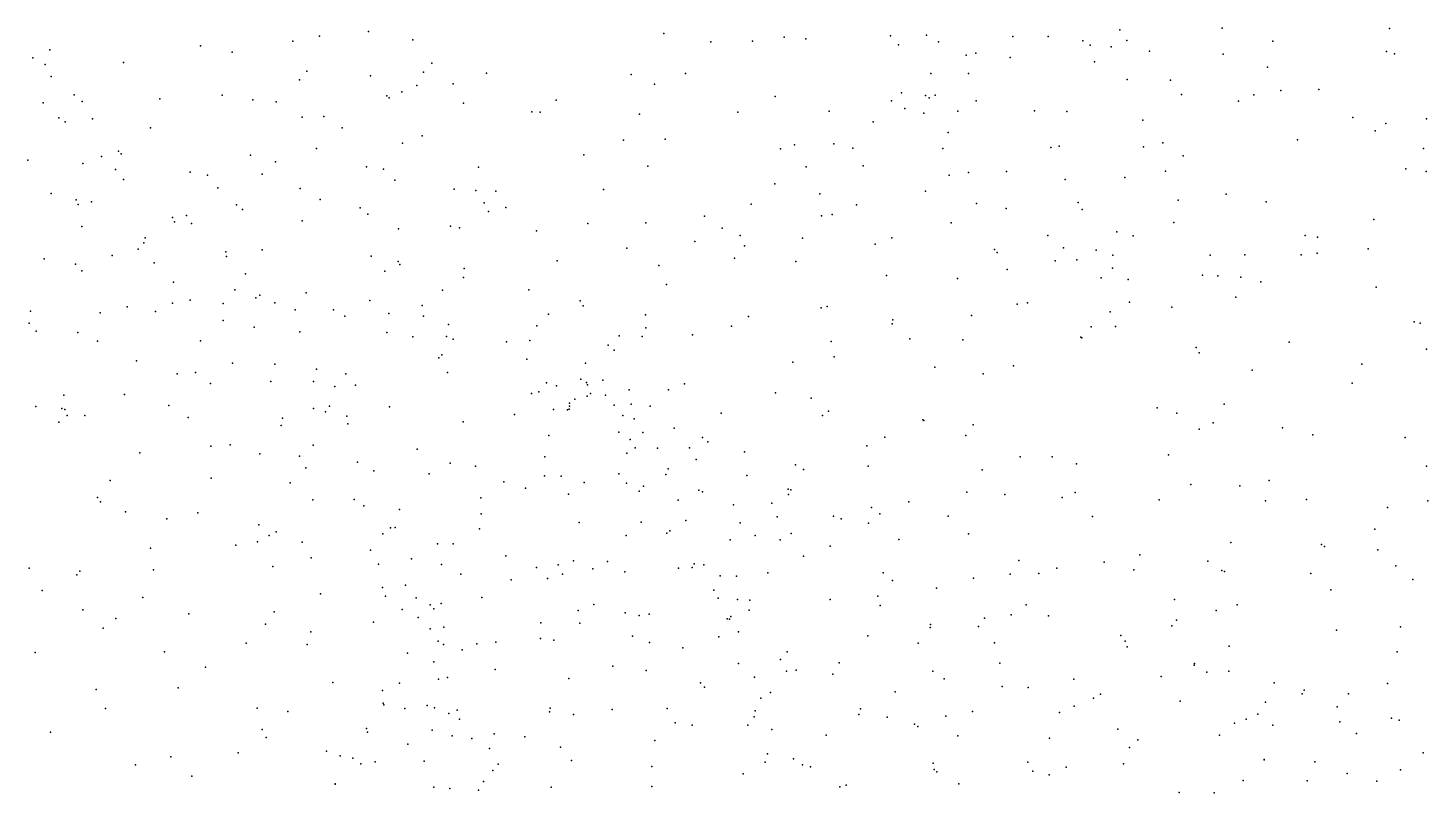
# Model space of a CAD drawing. Header units: metres. Extents: x -25 to 25, y -27.8 to 27.8.
# Drawn here: x -4.839 to -3.292, y 4.255 to 5.1 of the extents above; entities that cross this region are included whole.
import ezdxf

# ---------------------------------------------------------------- set-up
doc = ezdxf.new("R2010")
doc.units = ezdxf.units.M

msp = doc.modelspace()

# ---------------------------------------------------------------- linework, layer by layer
for p in [(-4.5166, 5.0913, 16.2136), (-4.4625, 5.0963, -10.9175), (-4.136, 5.0941, 26.3491), (-4.003, 5.0902, 21.5805), (-3.8853, 5.0918, 12.5231), (-3.8458, 5.0924, 12.3686), (-3.7502, 5.0911, 27.4455), (-3.7111, 5.0909, 27.3268), (-3.632, 5.0983, 27.1175), (-3.5188, 5.1003, 26.8424), (-3.3342, 5.0997, 28.5565), (-4.8146, 5.0763, 25.6099), (-4.648, 5.0807, 15.778), (-4.5458, 5.0856, 15.9509), (-4.4135, 5.0874, -16.5158), (-4.0839, 5.0851, -20.965), (-4.038, 5.0856, 22.4042), (-3.9792, 5.0883, 11.8713), (-3.8767, 5.0817, 15.7912), (-3.8326, 5.0852, -10.1953), (-3.673, 5.0861, 27.8583), (-3.6648, 5.0813, 15.8728), (-3.6418, 5.0795, 5.2685), (-3.6244, 5.0864, -20.8617), (-3.5993, 5.0749, 28.0195), (-3.4631, 5.0859, 28.3027), (-4.8333, 5.0675, 21.9525), (-4.8196, 5.06, -15.9027), (-4.7331, 5.0623, 16.613), (-4.6128, 5.0735, 16.4836), (-4.3925, 5.0615, 22.1133), (-3.8019, 5.0703, 27.62), (-3.7912, 5.0724, 21.6349), (-3.7532, 5.0677, 27.7851), (-3.66, 5.0629, 27.9569), (-3.5177, 5.0713, 28.2276), (-3.3374, 5.0743, 26.4919), (-3.3285, 5.0719, 23.0815), (-4.8131, 5.0468, 16.6806), (-4.5305, 5.0525, 22.0321), (-4.4601, 5.0474, 16.163), (-4.4016, 5.0516, 10.9679), (-4.332, 5.0503, 26.174), (-4.1722, 5.0489, 12.978), (-4.1119, 5.05, 4.9713), (-3.841, 5.0501, 27.4573), (-3.7993, 5.0499, 27.3534), (-3.4687, 5.057, 11.1128), (-4.5386, 5.043, 15.8314), (-4.4256, 5.0297, 15.9824), (-4.409, 5.0367, 4.1769), (-4.3686, 5.0386, 4.5538), (-4.1461, 5.0381, 11.4492), (-3.8734, 5.0287, 10.7801), (-3.624, 5.0434, 26.9505), (-3.576, 5.0426, 10.9896), (-3.4541, 5.0312, 28.4973), (-3.4123, 5.0325, 16.0804), (-4.822, 5.0176, 17.49), (-4.7876, 5.0264, 21.181), (-4.7789, 5.019, 15.5263), (-4.693, 5.0219, 15.6019), (-4.624, 5.026, 16.5721), (-4.5902, 5.0208, 16.1798), (-4.5643, 5.0187, 15.7351), (-4.4421, 5.0255, 16.2905), (-4.4394, 5.023, -21.0744), (-4.3573, 5.0171, 3.1096), (-4.2549, 5.0206, 3.4668), (-4.0128, 5.0247, 26.4707), (-3.8842, 5.02, 27.5916), (-3.8467, 5.0259, 22.4927), (-3.8428, 5.0232, -20.9309), (-3.8363, 5.0262, 26.5388), (-3.7909, 5.02, 12.0568), (-3.5639, 5.027, 26.5639), (-3.501, 5.0195, 28.4129), (-3.4839, 5.0265, 26.6287), (-4.8045, 5.0011, 16.7607), (-4.7674, 5, 17.5905), (-4.5356, 5.0017, 16.5257), (-4.5115, 5.0026, -21.5952), (-4.282, 5.0077, 4.305), (-4.2727, 5.0075, 3.6746), (-4.1629, 5.0052, 4.5015), (-4.054, 5.0073, 4.8335), (-3.9531, 5.0086, 4.9936), (-3.8698, 5.0113, 27.7483), (-3.8485, 5.0064, 27.2845), (-3.811, 5.0084, 27.889), (-3.7262, 5.0089, 28.0214), (-3.6907, 5.0079, 26.9977), (-3.6068, 4.9985, 26.8095), (-3.3747, 5.0014, 28.6583), (-3.2931, 5.0001, 28.7534), (-4.7976, 4.9967, 17.7985), (-4.7031, 4.9901, 25.803), (-4.4914, 4.9902, 21.4147), (-3.9047, 4.9968, 27.4379), (-3.8218, 4.9849, 12.6493), (-3.35, 4.9867, 22.7733), (-3.3382, 4.9948, 26.5307), (-4.5198, 4.9672, 15.6596), (-4.4249, 4.9732, 15.8828), (-4.4029, 4.981, 15.995), (-4.1807, 4.9763, 10.6969), (-4.1346, 4.9775, 4.3401), (-4.007, 4.9669, 4.5025), (-3.9915, 4.9714, 15.7729), (-3.9482, 4.9723, 27.5269), (-3.9272, 4.9677, 12.8164), (-3.8276, 4.9672, 11.9112), (-3.7082, 4.9683, 28.1333), (-3.6991, 4.9696, 12.3971), (-3.606, 4.9692, 21.6731), (-3.5847, 4.9736, 26.7131), (-3.4358, 4.9769, 26.5088), (-3.2966, 4.9671, 16.2435), (-4.8386, 4.9543, 15.3638), (-4.7574, 4.9583, 15.4019), (-4.7386, 4.9641, 17.6974), (-4.7358, 4.9612, 17.5018), (-4.5928, 4.9599, 16.6421), (-4.5652, 4.9526, -16.0382), (-4.2243, 4.9601, 4.1007), (-3.5622, 4.9592, 28.4406), (-4.778, 4.9507, 17.9018), (-4.7418, 4.9439, 16.7998), (-4.6595, 4.9409, 16.7291), (-4.6402, 4.9378, -11.1906), (-4.5798, 4.939, 15.5272), (-4.4645, 4.9471, 16.5034), (-4.4458, 4.9445, 15.7518), (-4.3409, 4.9464, 16.1085), (-4.1538, 4.9477, 26.3983), (-3.9788, 4.9469, 27.6637), (-3.9157, 4.948, 27.8523), (-3.8205, 4.9378, 27.0838), (-3.7993, 4.9406, 28.0679), (-3.7574, 4.9417, 15.8049), (-3.5816, 4.9421, 15.9135), (-3.316, 4.9447, 26.3545), (-3.2934, 4.9416, 28.8154), (-4.7332, 4.9331, 17.3553), (-4.629, 4.9238, -22.1269), (-4.538, 4.9229, 13.295), (-4.4333, 4.9323, 10.6859), (-4.3678, 4.9223, 21.4871), (-4.3436, 4.9209, 13.2007), (-4.3215, 4.9202, 16.2182), (-4.2028, 4.922, 11.3539), (-4.0132, 4.9281, -10.241), (-3.8467, 4.9199, 4.9043), (-3.6923, 4.9329, 26.8259), (-3.6267, 4.935, 28.3534), (-4.8131, 4.9174, 18.0467), (-4.7854, 4.9104, 16.8855), (-4.7831, 4.9054, 17.185), (-4.7685, 4.9082, 15.2868), (-4.6083, 4.9051, 2.7567), (-4.5156, 4.9107, 26.0509), (-4.3345, 4.9072, 15.9002), (-4.0396, 4.9056, 27.5242), (-3.9636, 4.9172, 27.3053), (-3.923, 4.9049, 21.6529), (-3.7905, 4.9064, 5.0915), (-3.6781, 4.9074, 26.73), (-3.5674, 4.9102, 28.5381), (-3.5145, 4.9166, 4.9192), (-3.4704, 4.9084, 26.4274), (-4.679, 4.891, 17.4268), (-4.6635, 4.893, 17.6265), (-4.6015, 4.8998, 15.4293), (-4.4714, 4.9016, 16.5799), (-4.463, 4.8947, 10.9476), (-4.3297, 4.8975, 16.3392), (-4.3107, 4.9019, 26.2724), (-4.0909, 4.8925, 11.4988), (-3.9617, 4.8929, 12.9547), (-3.95, 4.8942, 4.3006), (-3.7576, 4.9009, 26.875), (-3.6735, 4.8999, 26.5933), (-4.779, 4.881, 17.0058), (-4.6766, 4.8861, 17.8033), (-4.6581, 4.8844, 17.5215), (-4.5356, 4.8871, -16.2704), (-4.4293, 4.8784, 15.6293), (-4.3717, 4.8813, 11.0741), (-4.3617, 4.8796, 16.4344), (-4.2766, 4.8761, 16.0523), (-4.2201, 4.8844, 3.5586), (-4.156, 4.8852, 21.5998), (-4.0714, 4.8791, 27.6965), (-3.8185, 4.8849, 26.9521), (-3.6354, 4.8751, 28.4642), (-3.5724, 4.8853, 10.9652), (-3.3515, 4.8886, 21.6918), (-4.7105, 4.8629, 16.8909), (-4.7091, 4.8686, 17.9586), (-4.1016, 4.8646, 4.0149), (-4.0516, 4.8711, 27.8442), (-4.047, 4.8596, 27.3437), (-3.9829, 4.8683, 27.2162), (-3.9026, 4.8616, 28.1164), (-3.8839, 4.8684, 27.0538), (-3.7116, 4.8711, 28.3512), (-3.6173, 4.8706, 26.5159), (-3.4272, 4.8712, 28.7578), (-3.4135, 4.8694, 22.5881), (-4.8207, 4.8454, 18.2414), (-4.7456, 4.8489, 21.3156), (-4.717, 4.8561, 15.2083), (-4.6201, 4.8532, 16.8175), (-4.6194, 4.8479, 15.2847), (-4.5798, 4.8553, 16.1341), (-4.4594, 4.8482, -21.8436), (-4.4295, 4.8425, 26.1795), (-4.2537, 4.8431, 16.2064), (-4.1769, 4.8571, 13.1528), (-4.0578, 4.8461, 26.4965), (-3.7706, 4.8556, 26.7871), (-3.7676, 4.8523, 22.3859), (-3.7034, 4.8431, -21.0242), (-3.6944, 4.8573, 26.642), (-3.6796, 4.8441, 4.6273), (-3.6582, 4.8549, 4.9562), (-3.6398, 4.8492, 5.1554), (-3.5321, 4.8493, 26.3812), (-3.494, 4.8498, 28.6978), (-3.4318, 4.8496, 26.3161), (-3.4141, 4.8516, -9.8371), (-3.3575, 4.8562, 26.277), (-4.7861, 4.8394, 13.4457), (-4.779, 4.832, 21.9705), (-4.6992, 4.8409, 17.2026), (-4.5982, 4.8286, 17.5934), (-4.4443, 4.8318, 15.5007), (-4.4278, 4.839, 2.9456), (-4.3565, 4.8348, 15.679), (-4.1415, 4.8379, 22.2304), (-3.9902, 4.8422, 22.3115), (-3.89, 4.827, 26.9705), (-3.7565, 4.8336, 10.8869), (-3.64, 4.8349, 28.5401), (-3.5407, 4.8272, 12.2105), (-4.6778, 4.8197, 15.1356), (-4.3573, 4.8245, 16.5288), (-4.133, 4.8169, 27.6141), (-3.8114, 4.8237, 28.3018), (-3.6525, 4.8243, 11.9519), (-3.6227, 4.8224, 26.4088), (-3.5236, 4.8266, 26.605), (-3.4982, 4.825, 4.5927), (-3.4764, 4.82, 15.9834), (-3.3486, 4.814, 28.8692), (-4.6789, 4.7962, 17.0551), (-4.6593, 4.7996, -22.5346), (-4.6101, 4.8109, 17.3824), (-4.5868, 4.8024, 17.5007), (-4.5825, 4.805, 15.1557), (-4.5658, 4.7966, 14.9811), (-4.5311, 4.8079, -22.2794), (-4.4609, 4.7994, 16.7033), (-4.3804, 4.8107, 15.5742), (-4.2852, 4.8111, 15.7835), (-4.2285, 4.7989, 16.2756), (-3.7341, 4.7966, 26.5774), (-3.6213, 4.7975, 22.4158), (-3.5039, 4.8028, 12.3732), (-4.8358, 4.7876, 14.9155), (-4.7588, 4.7858, 14.8173), (-4.7291, 4.7924, 18.1615), (-4.6976, 4.7872, -15.9692), (-4.623, 4.7959, 17.8837), (-4.5432, 4.7889, 14.8832), (-4.5009, 4.7891, 15.2133), (-4.4884, 4.782, 15.1189), (-4.4398, 4.7849, 22.066), (-4.4029, 4.7937, -21.3887), (-4.4016, 4.7819, -10.545), (-4.2635, 4.7841, 11.2507), (-4.225, 4.7932, 15.9727), (-4.1561, 4.7835, 27.7788), (-4.0424, 4.7816, 13.1094), (-3.9621, 4.7912, 28.1689), (-3.9556, 4.7926, 27.0355), (-3.7961, 4.7827, 12.8861), (-3.7456, 4.7954, 28.4304), (-3.6427, 4.7869, 4.458), (-3.5747, 4.7919, 28.6616), (-4.8372, 4.7743, 18.4143), (-4.8294, 4.7655, 14.7739), (-4.623, 4.7772, 21.4307), (-4.5885, 4.7699, 14.7518), (-4.374, 4.7727, 15.4766), (-4.2764, 4.7714, 21.584), (-4.1559, 4.769, 27.8733), (-4.0612, 4.7708, 27.1816), (-3.8835, 4.7735, 26.8331), (-3.8829, 4.7778, 28.2912), (-3.6638, 4.7703, 12.7348), (-3.6367, 4.7704, 15.8807), (-3.3069, 4.7757, 16.1455), (-3.3, 4.7742, 26.5725), (-4.7837, 4.7641, 18.3201), (-4.7617, 4.7542, 14.7163), (-4.6479, 4.7546, 2.7203), (-4.5382, 4.7646, -11.0689), (-4.4419, 4.7638, 14.7779), (-4.4135, 4.759, 15.2457), (-4.3761, 4.7594, 14.9365), (-4.3686, 4.7565, 15.044), (-4.31, 4.7535, 15.5593), (-4.2841, 4.7551, -10.3577), (-4.1976, 4.75, 10.7003), (-4.1852, 4.7604, 11.3885), (-4.1599, 4.7594, 27.4035), (-4.1044, 4.7613, 28.008), (-3.9509, 4.7539, 11.6149), (-3.8642, 4.7569, 26.7522), (-3.8055, 4.756, -10.0497), (-3.6753, 4.7586, 28.5799), (-3.6739, 4.7581, 26.3784), (-3.4449, 4.7532, 26.2002), (-4.3845, 4.736, 14.7192), (-4.3814, 4.7393, 11.1506), (-4.2874, 4.7344, 14.9624), (-4.191, 4.7445, 16.093), (-3.9479, 4.7369, 3.972), (-3.5478, 4.7475, 28.7391), (-3.5443, 4.7415, 26.2471), (-3.2933, 4.7455, 11.9423), (-4.7188, 4.7328, 18.2388), (-4.6534, 4.7196, 14.613), (-4.6125, 4.73, 16.9706), (-4.566, 4.7291, 14.6168), (-4.5197, 4.7235, -10.7865), (-4.375, 4.7197, -21.1305), (-4.2226, 4.7302, 15.8623), (-3.9934, 4.7311, 10.7701), (-3.8366, 4.7258, 26.6218), (-3.7495, 4.7272, 28.5211), (-3.4859, 4.7224, -21.078), (-3.3645, 4.7291, 28.9124), (-4.6737, 4.7183, 18.1682), (-4.6368, 4.7074, 10.9067), (-4.5703, 4.7097, 17.881), (-4.523, 4.7097, 17.6505), (-4.4997, 4.7041, 10.6357), (-4.4873, 4.7181, 16.0492), (-4.4767, 4.7059, 14.5781), (-4.2656, 4.7084, 15.0696), (-4.2545, 4.7051, 3.21), (-4.2277, 4.7125, 27.606), (-4.2216, 4.7087, 16.4033), (-4.2202, 4.7062, 15.7246), (-4.2034, 4.7113, 15.8249), (-4.1132, 4.7073, 21.6548), (-3.783, 4.7181, 26.4836), (-3.3753, 4.708, 4.365), (-4.7989, 4.6946, 14.5914), (-4.7319, 4.6956, 18.3276), (-4.2822, 4.6966, 15.3934), (-4.2742, 4.6982, 16.5254), (-4.2342, 4.6903, 27.4825), (-4.2207, 4.6937, 27.8999), (-4.217, 4.6966, 14.8061), (-4.2006, 4.6946, 14.8966), (-4.1741, 4.7005, 15.9889), (-4.1309, 4.7005, 3.6236), (-4.0124, 4.6973, 22.2186), (-3.9731, 4.6915, 28.3004), (-4.8301, 4.6821, 21.9407), (-4.8013, 4.68, 18.4741), (-4.798, 4.679, 10.802), (-4.7954, 4.6723, 16.3756), (-4.7758, 4.6724, -16.6888), (-4.6831, 4.6833, -16.2803), (-4.5231, 4.6798, 17.8016), (-4.5099, 4.6763, 17.4175), (-4.5054, 4.6827, 11.0626), (-4.4392, 4.6817, 16.7797), (-4.301, 4.6732, -21.7832), (-4.258, 4.6787, 27.6991), (-4.2424, 4.6785, 15.3123), (-4.2406, 4.6792, 15.2064), (-4.2402, 4.686, 15.6036), (-4.2402, 4.6826, 27.8169), (-4.1907, 4.6838, 3.4452), (-4.1814, 4.6723, 16.3215), (-4.1721, 4.6849, 27.255), (-4.151, 4.6825, 28.0605), (-4.0726, 4.6749, 28.1973), (-3.9608, 4.6724, 21.6911), (-3.9539, 4.6769, 26.787), (-3.5909, 4.6807, 26.1941), (-3.569, 4.6748, -9.9117), (-3.5166, 4.6846, 28.8011), (-4.8044, 4.6648, 21.3487), (-4.6617, 4.6702, 14.5238), (-4.559, 4.6611, 21.985), (-4.5572, 4.6692, 17.008), (-4.4863, 4.6716, 16.8579), (-4.4852, 4.6632, 17.5464), (-4.3577, 4.6654, -22.3659), (-4.1686, 4.6686, 15.0568), (-4.1247, 4.6583, 14.8655), (-3.8496, 4.6675, 26.5215), (-3.8488, 4.6666, 22.2669), (-3.7942, 4.6619, 15.827), (-3.5443, 4.6571, 11.9149), (-3.5288, 4.6643, 21.7112), (-3.4524, 4.6587, 26.1104), (-4.2632, 4.6501, 14.599), (-4.1857, 4.6539, 15.1416), (-4.1733, 4.6456, 26.4572), (-4.159, 4.6533, 16.226), (-4.0931, 4.648, 14.9948), (-4.0875, 4.6432, 27.0104), (-3.8918, 4.6482, 13.0924), (-3.8021, 4.65, 26.3855), (-3.4188, 4.651, 26.5984), (-3.3169, 4.648, 11.1874), (-4.7149, 4.6309, 18.3983), (-4.6365, 4.6382, 18.2232), (-4.6151, 4.6397, 13.4921), (-4.5823, 4.6298, 18.0775), (-4.5384, 4.6274, 17.135), (-4.5236, 4.6395, 14.473), (-4.4085, 4.6349, 2.9533), (-4.2675, 4.6266, -22.0523), (-4.1769, 4.6306, 14.6623), (-4.1675, 4.6366, 15.7803), (-4.1429, 4.636, 27.1289), (-4.1077, 4.6364, 14.764), (-4.0469, 4.6321, 28.2907), (-3.9116, 4.6386, 26.6161), (-3.7422, 4.6264, 21.7271), (-3.707, 4.6264, 26.2473), (-3.5781, 4.6289, 4.2676), (-4.5316, 4.6143, 17.9453), (-4.4744, 4.6205, 17.7641), (-4.4565, 4.611, 17.6649), (-4.3722, 4.6196, 14.4857), (-4.3441, 4.6163, 10.6555), (-4.131, 4.6133, 16.074), (-4.1004, 4.6238, 15.105), (-3.9906, 4.6179, -21.219), (-3.9815, 4.6126, 28.3842), (-3.9103, 4.6163, 28.4423), (-3.7841, 4.6121, 4.0006), (-3.6799, 4.6189, 12.9098), (-3.2931, 4.6164, 22.57), (-4.7478, 4.6006, 2.6681), (-4.6362, 4.6031, 14.4339), (-4.5488, 4.598, -11.2034), (-4.3954, 4.6079, 16.7836), (-4.3127, 4.5988, 26.3748), (-4.268, 4.6054, 27.9674), (-4.2493, 4.6053, 22.102), (-4.224, 4.5983, -21.574), (-4.1858, 4.6079, -10.2107), (-4.1773, 4.5973, 15.4477), (-4.1337, 4.6069, 15.9631), (-4.0442, 4.6058, 14.8326), (-3.5535, 4.5961, 11.1058), (-3.4672, 4.6004, 15.9553), (-4.7618, 4.5816, 18.5172), (-4.3381, 4.5813, 16.7168), (-4.289, 4.5919, 16.6385), (-4.2412, 4.5855, 27.2594), (-4.1634, 4.5886, 14.5749), (-4.1584, 4.5943, 16.3611), (-4.0974, 4.5897, 26.9277), (-4.0934, 4.5878, 10.7448), (-3.9987, 4.5907, 14.9185), (-3.9982, 4.5849, 15.0554), (-3.9956, 4.5902, 26.712), (-3.8012, 4.5877, 26.3085), (-3.759, 4.5848, 28.6165), (-3.6957, 4.5818, 11.7064), (-3.6813, 4.5871, 26.1753), (-3.4993, 4.5945, 26.0681), (-4.7586, 4.577, 10.457), (-4.7309, 4.5659, 21.8413), (-4.651, 4.5647, 21.4876), (-4.524, 4.579, 26.2426), (-4.4782, 4.5793, 16.9333), (-4.4676, 4.5723, 17.8342), (-4.4281, 4.5684, 16.0126), (-4.12, 4.5788, 28.259), (-4.059, 4.5735, 15.2509), (-4.0165, 4.5753, 15.1587), (-3.9064, 4.5707, -10.0681), (-3.8653, 4.577, 26.3809), (-3.5886, 4.5792, 26.0964), (-3.471, 4.5779, 28.8699), (-3.4259, 4.5793, 26.0177), (-3.3364, 4.5707, 21.6893), (-3.2915, 4.5781, 11.7674), (-4.6853, 4.5579, 26.1623), (-4.5835, 4.5515, 2.7778), (-4.433, 4.5485, 17.4258), (-4.3378, 4.5637, 27.6109), (-4.2295, 4.5542, 27.1631), (-4.1611, 4.5544, 26.9973), (-4.1117, 4.5561, 15.4085), (-4.0515, 4.5537, 28.3753), (-4.0106, 4.5602, 13.2716), (-3.9486, 4.5611, 26.5365), (-3.94, 4.5582, 14.8265), (-3.9098, 4.5532, 15.0315), (-3.8971, 4.5636, 3.8274), (-3.8216, 4.561, 28.5633), (-3.6623, 4.5607, 4.0973), (-4.572, 4.5396, 21.8404), (-4.5645, 4.5438, 18.1337), (-4.4464, 4.5415, 17.2802), (-4.4379, 4.5481, 17.7204), (-4.3395, 4.547, 27.5064), (-4.1776, 4.5395, 16.4849), (-4.1325, 4.5424, 21.6924), (-4.1293, 4.5449, 15.7801), (-4.0628, 4.535, 14.5706), (-4.035, 4.5396, 15.8482), (-4.0075, 4.535, 15.324), (-3.9954, 4.5417, 26.611), (-3.8762, 4.5354, 14.8999), (-3.7993, 4.5414, 26.5975), (-3.3501, 4.5465, -21.1363), (-4.7033, 4.5257, 14.3734), (-4.6089, 4.5289, 18.29), (-4.5851, 4.5328, 16.154), (-4.5358, 4.5323, 21.6059), (-4.4602, 4.5236, 17.0394), (-4.3862, 4.5305, 16.8364), (-4.3686, 4.5305, 13.4712), (-3.9523, 4.5277, 28.4811), (-3.6099, 4.5182, 28.7699), (-3.5094, 4.5319, 12.7578), (-3.4093, 4.5297, 4.3691), (-3.4058, 4.5275, 11.3553), (-3.347, 4.5238, 28.9701), (-4.8373, 4.5035, 18.6633), (-4.5681, 4.5055, -10.9635), (-4.5255, 4.5151, 13.5477), (-4.4514, 4.508, 17.1791), (-4.4148, 4.5138, 11.2199), (-4.3817, 4.5075, 27.6563), (-4.3106, 4.5172, 14.3942), (-4.2768, 4.5043, 16.6769), (-4.2527, 4.5073, 3.2301), (-4.2359, 4.5116, 14.4342), (-4.2143, 4.5028, 16.5847), (-4.1983, 4.5111, 15.9063), (-4.1196, 4.5034, 14.4968), (-4.1045, 4.5042, 16.1563), (-4.1026, 4.5082, 15.8907), (-4.0919, 4.5074, 26.7576), (-3.9818, 4.517, 14.6367), (-3.7437, 4.5119, 11.1222), (-3.7018, 4.5036, 26.1183), (-3.6492, 4.5102, 22.3053), (-3.5349, 4.5114, 11.2648), (-3.3271, 4.5063, 12.6305), (-4.7848, 4.4963, 13.6624), (-4.7814, 4.5002, -16.1316), (-4.6999, 4.5017, 18.4785), (-4.3602, 4.4971, 27.9428), (-4.3046, 4.4907, 28.0813), (-4.2645, 4.4923, 28.1664), (-4.248, 4.4968, 27.0865), (-4.1789, 4.4996, 26.9226), (-4.0738, 4.4951, 15.5776), (-4.0556, 4.4948, 26.6653), (-4.0212, 4.4985, 15.4205), (-3.8936, 4.4984, 15.2549), (-3.8831, 4.4899, 10.9658), (-3.7936, 4.4926, 15.0568), (-3.7531, 4.4971, 13.1102), (-3.7214, 4.4976, 11.5614), (-3.6165, 4.5017, -21.2692), (-3.5195, 4.5011, 21.6987), (-3.5162, 4.5, 25.9942), (-3.4209, 4.4975, 22.4347), (-3.3083, 4.491, 11.602), (-4.8228, 4.479, 21.459), (-4.5154, 4.4753, 18.072), (-4.4467, 4.4822, 10.5699), (-4.4434, 4.4728, 17.89), (-4.4214, 4.4849, 14.3343), (-4.0807, 4.4793, 16.0382), (-3.8993, 4.4728, 26.318), (-3.8347, 4.4815, 14.7309), (-3.399, 4.4798, 25.9186), (-4.778, 4.4577, 18.6129), (-4.7118, 4.471, 11.0459), (-4.4253, 4.4579, 17.0997), (-4.4097, 4.4708, 17.3099), (-4.394, 4.4631, 27.5659), (-4.39, 4.4587, 17.5399), (-4.3819, 4.4645, 27.4414), (-4.3371, 4.4711, 16.7989), (-4.2305, 4.4568, 21.9665), (-4.2133, 4.4635, -22.5409), (-4.0759, 4.4704, 22.0996), (-4.0544, 4.4689, 28.4379), (-4.0415, 4.4573, -21.5958), (-4.0408, 4.4683, 13.3941), (-3.9523, 4.4691, 26.3947), (-3.8968, 4.4623, 15.3361), (-3.7355, 4.4629, 14.8181), (-3.5718, 4.4688, 12.8926), (-3.5257, 4.4569, 15.9141), (-3.5024, 4.4632, 4.2132), (-4.7414, 4.448, 14.3178), (-4.661, 4.4531, -11.7242), (-4.5762, 4.4416, 18.2706), (-4.5667, 4.4552, 14.2959), (-4.4567, 4.4439, 17.9719), (-4.4073, 4.4492, 17.7771), (-4.2718, 4.4433, 14.3446), (-4.2287, 4.4428, 16.6449), (-4.1786, 4.4542, 3.4225), (-4.1633, 4.4514, 13.488), (-4.1523, 4.4529, 11.3401), (-4.066, 4.4476, 15.9388), (-4.0633, 4.4471, -22.0243), (-4.0621, 4.4501, 15.6635), (-3.8411, 4.4414, 26.2107), (-3.7815, 4.4485, 28.6592), (-3.7523, 4.4521, 15.156), (-3.7109, 4.4508, 28.7173), (-3.5694, 4.4461, 11.496), (-4.7555, 4.4373, 2.6827), (-4.5259, 4.4332, -10.5321), (-4.3943, 4.4366, 16.9287), (-4.379, 4.4384, 26.3785), (-4.2723, 4.4258, 28.2322), (-4.1705, 4.4285, 16.5342), (-4.0753, 4.4276, 14.444), (-4.0533, 4.4333, -22.267), (-3.9105, 4.4287, 15.4267), (-3.8417, 4.4381, 11.4181), (-3.7882, 4.4393, 15.2614), (-3.631, 4.4292, 14.8853), (-3.5744, 4.44, 28.8121), (-3.3927, 4.4349, 28.9449), (-3.3218, 4.4388, 25.8646), (-4.8308, 4.4103, 18.6905), (-4.6877, 4.4112, 26.2288), (-4.5976, 4.4206, 18.3508), (-4.5302, 4.4193, -22.8752), (-4.4192, 4.4095, 27.7902), (-4.3855, 4.4228, 17.6571), (-4.3796, 4.4192, 17.3869), (-4.3587, 4.4133, 28.0788), (-4.3425, 4.42, -22.7427), (-4.3215, 4.4219, 28.162), (-4.2576, 4.424, 26.9438), (-4.1519, 4.4215, 14.3883), (-4.1151, 4.4157, 16.3554), (-3.9995, 4.4113, 14.4764), (-3.8549, 4.4206, 13.309), (-3.7704, 4.421, 26.1251), (-3.626, 4.4229, 15.033), (-3.6241, 4.4165, 4.0241), (-3.5111, 4.4175, 11.6631), (-3.3256, 4.4113, 11.7571), (-4.6426, 4.3941, 14.2616), (-4.3903, 4.4002, 27.3031), (-4.1925, 4.3953, 28.3662), (-4.0533, 4.3981, 16.1285), (-4.007, 4.4027, 15.6192), (-3.9421, 4.3989, 21.7544), (-3.7648, 4.3986, 14.6268), (-3.5498, 4.3963, 14.9317), (-3.5496, 4.3982, 25.9355), (-4.385, 4.3808, 27.21), (-4.3752, 4.3828, 17.2619), (-4.3225, 4.3918, 13.6165), (-4.2409, 4.3818, 26.8177), (-4.1553, 4.3905, 26.6803), (-4.0358, 4.3831, 15.8754), (-4.0004, 4.3898, 13.5213), (-3.9897, 4.391, 11.1909), (-3.9492, 4.3864, 15.5563), (-3.8388, 4.3896, -21.522), (-3.8262, 4.3812, 3.7939), (-3.683, 4.3811, 15.2655), (-3.5862, 4.3838, 15.1199), (-3.536, 4.3885, 14.8401), (-3.5117, 4.3899, 22.3582), (-4.7633, 4.3695, 18.6319), (-4.6726, 4.3715, 18.5093), (-4.5016, 4.3774, 14.2433), (-4.4467, 4.3684, 18.0189), (-4.4282, 4.3767, 27.4904), (-4.0956, 4.3769, 28.4613), (-4.091, 4.3722, 26.5574), (-4.0181, 4.3661, 28.526), (-3.8803, 4.3669, 15.4941), (-3.7622, 4.3727, 15.3759), (-3.7333, 4.3717, -9.9941), (-3.6533, 4.3643, 13.168), (-3.4615, 4.3768, 25.8727), (-3.4307, 4.3648, 14.9655), (-3.4282, 4.3689, 14.809), (-3.3795, 4.3646, 15.9041), (-3.3361, 4.376, 4.3624), (-4.7531, 4.3485, 14.2618), (-4.5855, 4.349, -10.7301), (-4.4462, 4.3543, 27.5945), (-4.4455, 4.3527, 27.8964), (-4.4221, 4.3486, 27.9926), (-4.3975, 4.3519, 28.1227), (-4.3895, 4.3492, 27.0972), (-4.2615, 4.3488, 16.7771), (-4.1929, 4.3475, 16.635), (-4.1321, 4.3487, 15.9168), (-4.0286, 4.36, 14.4022), (-3.9186, 4.3482, 26.2305), (-3.6826, 4.3513, 14.5607), (-3.6613, 4.3598, 28.7643), (-3.5655, 4.3568, 14.6199), (-3.4711, 4.3554, 15.0727), (-3.3917, 4.3505, 14.6815), (-4.5515, 4.3454, 18.256), (-4.3735, 4.3432, 17.7295), (-4.3644, 4.3468, 17.085), (-4.3619, 4.3367, 17.6234), (-4.2622, 4.345, 26.4504), (-4.2356, 4.3419, 14.2872), (-4.1235, 4.3328, 16.4827), (-4.0362, 4.3392, 3.573), (-4.0352, 4.3458, 11.0292), (-3.9204, 4.342, 14.4536), (-3.8892, 4.3389, 28.6315), (-3.8244, 4.3402, 14.4951), (-3.7948, 4.3452, 28.6974), (-3.6989, 4.3441, 22.2273), (-3.5053, 4.3324, -9.8842), (-3.4924, 4.3369, 28.8817), (-3.4794, 4.3422, 14.5671), (-3.389, 4.3337, 25.8047), (-3.3318, 4.338, 28.969), (-3.3235, 4.3358, 14.6106), (-4.8138, 4.3225, 18.6832), (-4.58, 4.3255, 18.3434), (-4.4647, 4.3266, 2.9562), (-4.4633, 4.3223, 27.7075), (-4.3918, 4.3247, -11.5282), (-4.3699, 4.3182, 28.2084), (-4.3236, 4.3206, 16.9117), (-4.2897, 4.3171, 28.3334), (-4.1045, 4.3301, 21.8738), (-4.0432, 4.3301, 16.2729), (-4.0166, 4.3254, 13.6714), (-3.9565, 4.3192, 15.8815), (-3.8588, 4.3313, -22.11), (-3.8551, 4.3286, 13.5147), (-3.811, 4.3183, 15.502), (-3.6341, 4.3257, 15.3632), (-3.522, 4.3192, 15.2667), (-3.4631, 4.3301, 15.1646), (-3.3706, 4.321, 14.5412), (-4.5753, 4.3164, 13.7297), (-4.5086, 4.3014, -11.7581), (-4.4189, 4.309, 17.9507), (-4.3481, 4.3154, 10.5999), (-4.3285, 4.3043, 26.84), (-4.2502, 4.3058, 11.2277), (-4.1458, 4.3131, 14.311), (-3.7099, 4.3158, 15.4455), (-3.6213, 4.3054, 14.5038), (-3.6122, 4.3141, 25.9027), (-4.7199, 4.2863, 16.3052), (-4.6807, 4.2952, 11.1299), (-4.6063, 4.2997, 18.4224), (-4.4936, 4.2964, 18.1395), (-4.4796, 4.2937, 27.8324), (-4.4708, 4.2874, 27.4446), (-4.455, 4.2897, 28.0706), (-4.4009, 4.2904, -10.3338), (-4.319, 4.287, 16.0035), (-4.2379, 4.2912, 26.6821), (-4.0238, 4.2891, -22.6614), (-4.0215, 4.2985, 26.3669), (-3.9926, 4.293, 28.586), (-3.9826, 4.2862, 16.0209), (-3.8383, 4.288, -21.8194), (-3.7336, 4.2893, 14.4672), (-3.6279, 4.2875, 28.8009), (-3.4727, 4.2923, 25.817), (-3.4726, 4.2917, -21.38), (-3.4165, 4.2898, 14.477), (-3.2967, 4.2995, 25.7484), (-4.6574, 4.2739, 2.7786), (-4.3251, 4.28, 17.0096), (-4.1493, 4.2846, 16.5986), (-4.0482, 4.2763, 16.3579), (-3.9739, 4.2842, 15.8798), (-3.8374, 4.2812, 22.1471), (-3.8344, 4.2786, 15.5921), (-3.7282, 4.2794, 26.5969), (-3.7102, 4.2753, -22.3562), (-3.6915, 4.2839, 15.8615), (-3.381, 4.2766, 21.6311), (-3.3218, 4.2808, 15.1155), (-4.4991, 4.2651, 27.9933), (-4.499, 4.2653, 27.5294), (-4.3902, 4.2617, 26.8936), (-4.3723, 4.2602, 17.791), (-4.3406, 4.2583, 17.3291), (-4.3352, 4.2679, 17.1007), (-4.2603, 4.2615, 16.8675), (-4.1494, 4.2624, 28.5066), (-3.9415, 4.2619, 26.1951), (-3.9343, 4.2639, 26.5758), (-3.8098, 4.2652, 14.4203), (-3.5664, 4.2559, 25.8471), (-3.5279, 4.2552, 14.4197), (-3.4957, 4.2691, 4.1186), (-3.4251, 4.2688, 28.9213), (-3.3481, 4.2681, 12.8437)]:
    msp.add_point(p)

doc.saveas('drawing.dxf')
